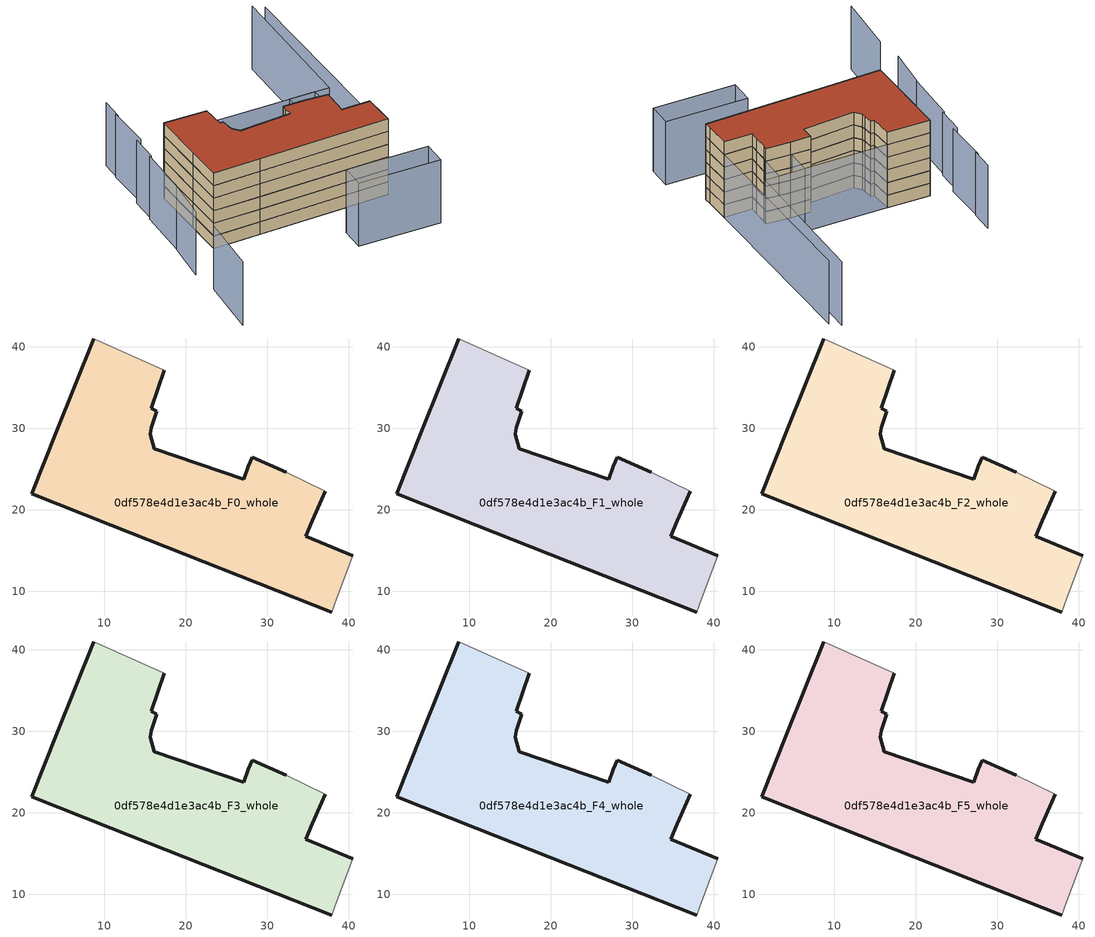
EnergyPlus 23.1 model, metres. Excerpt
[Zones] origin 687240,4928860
0df578e4d1e3ac4b_F0_whole
 floor ground (EU_floor_Construction): 38.56,9.18 40.54,14.39 34.72,16.79 35.54,18.67 36.69,21.32 37.12,22.27 32.35,24.64 28.16,26.44 27.7,25.34 27.12,23.76 16.18,27.52 15.66,29.3 15.77,30.08 16.46,32.14 15.76,32.48 17.4,37.16 8.72,40.98 4.2,29.75 1.1,21.99 10.86,18.14 37.91,7.48 z0
 wall outside (EU_wall_Construction): 17.4,37.16 15.76,32.48 16.46,32.14 15.77,30.08 15.66,29.3 16.18,27.52 27.12,23.76 27.7,25.34 28.16,26.44 32.35,24.64 / 37.12,22.27 36.69,21.32 35.54,18.67 34.72,16.79 40.54,14.39 / 37.91,7.48 10.86,18.14 1.1,21.99 4.2,29.75 8.72,40.98 z0:3
 wall adiabatic (EU_wall_Construction): 32.35,24.64 37.12,22.27 / 40.54,14.39 38.56,9.18 37.91,7.48 / 8.72,40.98 17.4,37.16 z0:3
0df578e4d1e3ac4b_F1_whole
 floor to 0df578e4d1e3ac4b_F0_whole (EU_floor_Construction): 38.56,9.18 40.54,14.39 34.72,16.79 35.54,18.67 36.69,21.32 37.12,22.27 32.35,24.64 28.16,26.44 27.7,25.34 27.12,23.76 16.18,27.52 15.66,29.3 15.77,30.08 16.46,32.14 15.76,32.48 17.4,37.16 8.72,40.98 4.2,29.75 1.1,21.99 10.86,18.14 37.91,7.48 z3
 wall outside (EU_wall_Construction): 17.4,37.16 15.76,32.48 16.46,32.14 15.77,30.08 15.66,29.3 16.18,27.52 27.12,23.76 27.7,25.34 28.16,26.44 32.35,24.64 / 37.12,22.27 36.69,21.32 35.54,18.67 34.72,16.79 40.54,14.39 / 37.91,7.48 10.86,18.14 1.1,21.99 4.2,29.75 8.72,40.98 z3:6
 wall adiabatic (EU_wall_Construction): 32.35,24.64 37.12,22.27 / 40.54,14.39 38.56,9.18 37.91,7.48 / 8.72,40.98 17.4,37.16 z3:6
0df578e4d1e3ac4b_F2_whole
 floor to 0df578e4d1e3ac4b_F1_whole (EU_floor_Construction): 38.56,9.18 40.54,14.39 34.72,16.79 35.54,18.67 36.69,21.32 37.12,22.27 32.35,24.64 28.16,26.44 27.7,25.34 27.12,23.76 16.18,27.52 15.66,29.3 15.77,30.08 16.46,32.14 15.76,32.48 17.4,37.16 8.72,40.98 4.2,29.75 1.1,21.99 10.86,18.14 37.91,7.48 z6
 wall outside (EU_wall_Construction): 17.4,37.16 15.76,32.48 16.46,32.14 15.77,30.08 15.66,29.3 16.18,27.52 27.12,23.76 27.7,25.34 28.16,26.44 32.35,24.64 / 37.12,22.27 36.69,21.32 35.54,18.67 34.72,16.79 40.54,14.39 / 37.91,7.48 10.86,18.14 1.1,21.99 4.2,29.75 8.72,40.98 z6:9
 wall adiabatic (EU_wall_Construction): 32.35,24.64 37.12,22.27 / 40.54,14.39 38.56,9.18 37.91,7.48 / 8.72,40.98 17.4,37.16 z6:9
0df578e4d1e3ac4b_F3_whole
 floor to 0df578e4d1e3ac4b_F2_whole (EU_floor_Construction): 38.56,9.18 40.54,14.39 34.72,16.79 35.54,18.67 36.69,21.32 37.12,22.27 32.35,24.64 28.16,26.44 27.7,25.34 27.12,23.76 16.18,27.52 15.66,29.3 15.77,30.08 16.46,32.14 15.76,32.48 17.4,37.16 8.72,40.98 4.2,29.75 1.1,21.99 10.86,18.14 37.91,7.48 z9
 wall outside (EU_wall_Construction): 17.4,37.16 15.76,32.48 16.46,32.14 15.77,30.08 15.66,29.3 16.18,27.52 27.12,23.76 27.7,25.34 28.16,26.44 32.35,24.64 / 37.12,22.27 36.69,21.32 35.54,18.67 34.72,16.79 40.54,14.39 / 37.91,7.48 10.86,18.14 1.1,21.99 4.2,29.75 8.72,40.98 z9:12
 wall adiabatic (EU_wall_Construction): 32.35,24.64 37.12,22.27 / 40.54,14.39 38.56,9.18 37.91,7.48 / 8.72,40.98 17.4,37.16 z9:12
0df578e4d1e3ac4b_F4_whole
 floor to 0df578e4d1e3ac4b_F3_whole (EU_floor_Construction): 38.56,9.18 40.54,14.39 34.72,16.79 35.54,18.67 36.69,21.32 37.12,22.27 32.35,24.64 28.16,26.44 27.7,25.34 27.12,23.76 16.18,27.52 15.66,29.3 15.77,30.08 16.46,32.14 15.76,32.48 17.4,37.16 8.72,40.98 4.2,29.75 1.1,21.99 10.86,18.14 37.91,7.48 z12
 wall outside (EU_wall_Construction): 17.4,37.16 15.76,32.48 16.46,32.14 15.77,30.08 15.66,29.3 16.18,27.52 27.12,23.76 27.7,25.34 28.16,26.44 32.35,24.64 / 37.12,22.27 36.69,21.32 35.54,18.67 34.72,16.79 40.54,14.39 / 37.91,7.48 10.86,18.14 1.1,21.99 4.2,29.75 8.72,40.98 z12:15
 wall adiabatic (EU_wall_Construction): 32.35,24.64 37.12,22.27 / 40.54,14.39 38.56,9.18 37.91,7.48 / 8.72,40.98 17.4,37.16 z12:15
0df578e4d1e3ac4b_F5_whole
 floor to 0df578e4d1e3ac4b_F4_whole (EU_floor_Construction): 38.56,9.18 40.54,14.39 34.72,16.79 35.54,18.67 36.69,21.32 37.12,22.27 32.35,24.64 28.16,26.44 27.7,25.34 27.12,23.76 16.18,27.52 15.66,29.3 15.77,30.08 16.46,32.14 15.76,32.48 17.4,37.16 8.72,40.98 4.2,29.75 1.1,21.99 10.86,18.14 37.91,7.48 z15
 wall outside (EU_wall_Construction): 17.4,37.16 15.76,32.48 16.46,32.14 15.77,30.08 15.66,29.3 16.18,27.52 27.12,23.76 27.7,25.34 28.16,26.44 32.35,24.64 / 37.12,22.27 36.69,21.32 35.54,18.67 34.72,16.79 40.54,14.39 / 37.91,7.48 10.86,18.14 1.1,21.99 4.2,29.75 8.72,40.98 z15:18
 wall adiabatic (EU_wall_Construction): 32.35,24.64 37.12,22.27 / 40.54,14.39 38.56,9.18 37.91,7.48 / 8.72,40.98 17.4,37.16 z15:18
 roof outside (EU_roof_Construction): 32.35,24.64 37.12,22.27 36.69,21.32 35.54,18.67 34.72,16.79 40.54,14.39 38.56,9.18 37.91,7.48 10.86,18.14 1.1,21.99 4.2,29.75 8.72,40.98 17.4,37.16 15.76,32.48 16.46,32.14 15.77,30.08 15.66,29.3 16.18,27.52 27.12,23.76 27.7,25.34 28.16,26.44 z18
shading: 37.74,7.55 56.67,54.39 / -10.09,12.87 -16.23,0.31 / -3.92,27.38 -8.32,18.91 / 1.19,38.37 -3.81,27.34 / 3.93,43.96 1.49,38.24 / 55.38,56.58 42.56,26.45 / 42.56,26.45 8.68,40.87 / 10.37,57.11 8.43,52.37 / 8.38,53.05 4.7,43.66 / 36.68,-6.95 19.96,0.29 / 19.96,0.29 22.15,5.34 / 22.15,5.34 38.87,-1.9 / 38.87,-1.9 36.68,-6.95 / 34.35,29.96 39.61,27.71 / 39.61,27.71 37.26,22.21 / 37.26,22.21 32,24.46 / 32,24.46 34.35,29.96 z0:15
[Building]
EU S2 Campaign: North Axis=0; Terrain=City; Solar Distribution=FullExterior
[Site:Location]
Bologna: Latitude=44.5; Longitude=11.25; Time Zone=1; Elevation=37
[SizingPeriod:WeatherFileDays]
AnnualSizingPeriod: Begin Month=1; Begin Day of Month=1; End Month=12; End Day of Month=31; Day of Week for Start Day=Monday; Use Weather File Daylight Saving Period=No; Use Weather File Rain and Snow Indicators=No
[MATERIAL]
EU_InternalMass_Material: Roughness=MediumRough; Thickness=0.1; Conductivity=1; Density=1800; Specific Heat=900; Thermal Absorptance=0.9; Solar Absorptance=0.7; Visible Absorptance=0.7
[MATERIAL:NOMASS] Roughness=MediumRough; Thermal Absorptance=0.9; Solar Absorptance=0.7; Visible Absorptance=0.7
Name | Thermal Resistance
EU_wall_NoMass | 0.905828
EU_roof_NoMass | 0.37593
EU_floor_NoMass | 0.67114
[CONSTRUCTION]
EU_wall_Construction: EU_wall_NoMass
EU_roof_Construction: EU_roof_NoMass
EU_floor_Construction: EU_floor_NoMass
EU_InternalMass_Construction: EU_InternalMass_Material
[ZONE] Type=1; Multiplier=1; Ceiling Height=autocalculate; Floor Area=autocalculate; Part of Total Floor Area=Yes
Name | Volume
0df578e4d1e3ac4b_F0_whole | 1598.99
0df578e4d1e3ac4b_F1_whole; 0df578e4d1e3ac4b_F2_whole; 0df578e4d1e3ac4b_F3_whole; 0df578e4d1e3ac4b_F4_whole; 0df578e4d1e3ac4b_F5_whole | 1598.98
[INTERNALMASS] Construction=EU_InternalMass_Construction; Surface Area=532.996
Name | Zone or ZoneList
0df578e4d1e3ac4b_F0_whole_EU_InternalMass | 0df578e4d1e3ac4b_F0_whole
0df578e4d1e3ac4b_F1_whole_EU_InternalMass | 0df578e4d1e3ac4b_F1_whole
0df578e4d1e3ac4b_F2_whole_EU_InternalMass | 0df578e4d1e3ac4b_F2_whole
0df578e4d1e3ac4b_F3_whole_EU_InternalMass | 0df578e4d1e3ac4b_F3_whole
0df578e4d1e3ac4b_F4_whole_EU_InternalMass | 0df578e4d1e3ac4b_F4_whole
0df578e4d1e3ac4b_F5_whole_EU_InternalMass | 0df578e4d1e3ac4b_F5_whole
[OTHEREQUIPMENT] Fuel Type=Electricity; Design Level Calculation Method=Watts/Area; Power per Zone Floor Area=1; Fraction Latent=0; Fraction Radiant=0; Fraction Lost=0; Carbon Dioxide Generation Rate=0; EndUse Subcategory=EU_Step8_InternalGains
Name | Zone or ZoneList or Space or SpaceList | Schedule
EU_Step8_InternalGain_0df578e4d1e3ac4b_F0_whole_f000 | 0df578e4d1e3ac4b_F0_whole | EU_Step8_GainSchedule_0df578e4d1e3ac4b_F0_whole_f000
EU_Step8_InternalGain_0df578e4d1e3ac4b_F1_whole_f000 | 0df578e4d1e3ac4b_F1_whole | EU_Step8_GainSchedule_0df578e4d1e3ac4b_F1_whole_f000
EU_Step8_InternalGain_0df578e4d1e3ac4b_F2_whole_f000 | 0df578e4d1e3ac4b_F2_whole | EU_Step8_GainSchedule_0df578e4d1e3ac4b_F2_whole_f000
EU_Step8_InternalGain_0df578e4d1e3ac4b_F3_whole_f000 | 0df578e4d1e3ac4b_F3_whole | EU_Step8_GainSchedule_0df578e4d1e3ac4b_F3_whole_f000
EU_Step8_InternalGain_0df578e4d1e3ac4b_F4_whole_f000 | 0df578e4d1e3ac4b_F4_whole | EU_Step8_GainSchedule_0df578e4d1e3ac4b_F4_whole_f000
EU_Step8_InternalGain_0df578e4d1e3ac4b_F5_whole_f000 | 0df578e4d1e3ac4b_F5_whole | EU_Step8_GainSchedule_0df578e4d1e3ac4b_F5_whole_f000
[ZONEVENTILATION:DESIGNFLOWRATE] Schedule=EU_AlwaysOn; Design Flow Rate Calculation Method=AirChanges/Hour; Air Changes per Hour=0.73129; Ventilation Type=Natural; Fan Pressure Rise=0; Fan Total Efficiency=1; Constant Term Coefficient=1; Temperature Term Coefficient=0; Velocity Term Coefficient=0; Velocity Squared Term Coefficient=0; Minimum Indoor Temperature=-100; Maximum Indoor Temperature=100; Delta Temperature=-100; Minimum Outdoor Temperature=-100; Maximum Outdoor Temperature=100; Maximum Wind Speed=40
Name | Zone or ZoneList or Space or SpaceList
EU_ConstantAir_0df578e4d1e3ac4b_F0_whole | 0df578e4d1e3ac4b_F0_whole
EU_ConstantAir_0df578e4d1e3ac4b_F1_whole | 0df578e4d1e3ac4b_F1_whole
EU_ConstantAir_0df578e4d1e3ac4b_F2_whole | 0df578e4d1e3ac4b_F2_whole
EU_ConstantAir_0df578e4d1e3ac4b_F3_whole | 0df578e4d1e3ac4b_F3_whole
EU_ConstantAir_0df578e4d1e3ac4b_F4_whole | 0df578e4d1e3ac4b_F4_whole
EU_ConstantAir_0df578e4d1e3ac4b_F5_whole | 0df578e4d1e3ac4b_F5_whole
[HVACTEMPLATE:THERMOSTAT] Constant Heating Setpoint=20; Constant Cooling Setpoint=50
EU_HeatOnly_0df578e4d1e3ac4b_F0_whole; EU_HeatOnly_0df578e4d1e3ac4b_F1_whole; EU_HeatOnly_0df578e4d1e3ac4b_F2_whole; EU_HeatOnly_0df578e4d1e3ac4b_F3_whole; EU_HeatOnly_0df578e4d1e3ac4b_F4_whole; EU_HeatOnly_0df578e4d1e3ac4b_F5_whole
[HVACTEMPLATE:ZONE:IDEALLOADSAIRSYSTEM] System Availability Schedule=EU_AlwaysOn; Maximum Heating Supply Air Temperature=50; Minimum Cooling Supply Air Temperature=13; Maximum Heating Supply Air Humidity Ratio=0.0156; Minimum Cooling Supply Air Humidity Ratio=0.0077; Heating Limit=NoLimit; Cooling Limit=NoLimit; Heating Availability Schedule=EU_AlwaysOn; Cooling Availability Schedule=EU_CoolingOff; Dehumidification Control Type=ConstantSensibleHeatRatio; Cooling Sensible Heat Ratio=0.7; Dehumidification Setpoint=60; Humidification Control Type=None; Humidification Setpoint=30; Outdoor Air Method=None; Outdoor Air Flow Rate per Person=0.00944; Outdoor Air Flow Rate per Zone Floor Area=0; Outdoor Air Flow Rate per Zone=0; Demand Controlled Ventilation Type=None; Outdoor Air Economizer Type=NoEconomizer; Heat Recovery Type=None; Sensible Heat Recovery Effectiveness=0.7; Latent Heat Recovery Effectiveness=0.65
Name | Template Thermostat
0df578e4d1e3ac4b_F0_whole | EU_HeatOnly_0df578e4d1e3ac4b_F0_whole
0df578e4d1e3ac4b_F1_whole | EU_HeatOnly_0df578e4d1e3ac4b_F1_whole
0df578e4d1e3ac4b_F2_whole | EU_HeatOnly_0df578e4d1e3ac4b_F2_whole
0df578e4d1e3ac4b_F3_whole | EU_HeatOnly_0df578e4d1e3ac4b_F3_whole
0df578e4d1e3ac4b_F4_whole | EU_HeatOnly_0df578e4d1e3ac4b_F4_whole
0df578e4d1e3ac4b_F5_whole | EU_HeatOnly_0df578e4d1e3ac4b_F5_whole
[SIZING:ZONE] Zone Cooling Design Supply Air Temperature Input Method=SupplyAirTemperature; Zone Cooling Design Supply Air Temperature=13; Zone Heating Design Supply Air Temperature Input Method=SupplyAirTemperature; Zone Heating Design Supply Air Temperature=50; Zone Cooling Design Supply Air Humidity Ratio=0.008; Zone Heating Design Supply Air Humidity Ratio=0.008; Cooling Design Air Flow Method=DesignDay; Cooling Design Air Flow Rate=0; Cooling Minimum Air Flow per Zone Floor Area=0.000762; Cooling Minimum Air Flow=0; Cooling Minimum Air Flow Fraction=0.2; Heating Design Air Flow Method=DesignDay; Heating Design Air Flow Rate=0; Heating Maximum Air Flow per Zone Floor Area=0.002032; Heating Maximum Air Flow=0.141576; Heating Maximum Air Flow Fraction=0.3; Account for Dedicated Outdoor Air System=No; Dedicated Outdoor Air System Control Strategy=NeutralSupplyAir; Dedicated Outdoor Air Low Setpoint Temperature for Design=autosize; Dedicated Outdoor Air High Setpoint Temperature for Design=autosize; Zone Load Sizing Method=Sensible Load Only No Latent Load; Zone Latent Cooling Design Supply Air Humidity Ratio Input Method=HumidityRatioDifference; Zone Cooling Design Supply Air Humidity Ratio Difference=0.005; Zone Latent Heating Design Supply Air Humidity Ratio Input Method=HumidityRatioDifference; Zone Humidification Design Supply Air Humidity Ratio Difference=0.005
0df578e4d1e3ac4b_F0_whole; 0df578e4d1e3ac4b_F1_whole; 0df578e4d1e3ac4b_F2_whole; 0df578e4d1e3ac4b_F3_whole; 0df578e4d1e3ac4b_F4_whole; 0df578e4d1e3ac4b_F5_whole
[SCHEDULE:CONSTANT]
Name | Hourly Value
EU_AlwaysOn | 1
EU_CoolingOff | 0
[SCHEDULE:FILE] Column Number=1; Rows to Skip at Top=0; Number of Hours of Data=8760; Column Separator=Comma; Interpolate to Timestep=No; Minutes per Item=60; Adjust Schedule for Daylight Savings=Yes
Name | File
EU_Step8_GainSchedule_0df578e4d1e3ac4b_F0_whole_f000 | ../../schedules/0df578e4d1e3ac4b/0df578e4d1e3ac4b_F0_whole_f000_gain.csv
EU_Step8_GainSchedule_0df578e4d1e3ac4b_F1_whole_f000 | ../../schedules/0df578e4d1e3ac4b/0df578e4d1e3ac4b_F1_whole_f000_gain.csv
EU_Step8_GainSchedule_0df578e4d1e3ac4b_F2_whole_f000 | ../../schedules/0df578e4d1e3ac4b/0df578e4d1e3ac4b_F2_whole_f000_gain.csv
EU_Step8_GainSchedule_0df578e4d1e3ac4b_F3_whole_f000 | ../../schedules/0df578e4d1e3ac4b/0df578e4d1e3ac4b_F3_whole_f000_gain.csv
EU_Step8_GainSchedule_0df578e4d1e3ac4b_F4_whole_f000 | ../../schedules/0df578e4d1e3ac4b/0df578e4d1e3ac4b_F4_whole_f000_gain.csv
EU_Step8_GainSchedule_0df578e4d1e3ac4b_F5_whole_f000 | ../../schedules/0df578e4d1e3ac4b/0df578e4d1e3ac4b_F5_whole_f000_gain.csv
